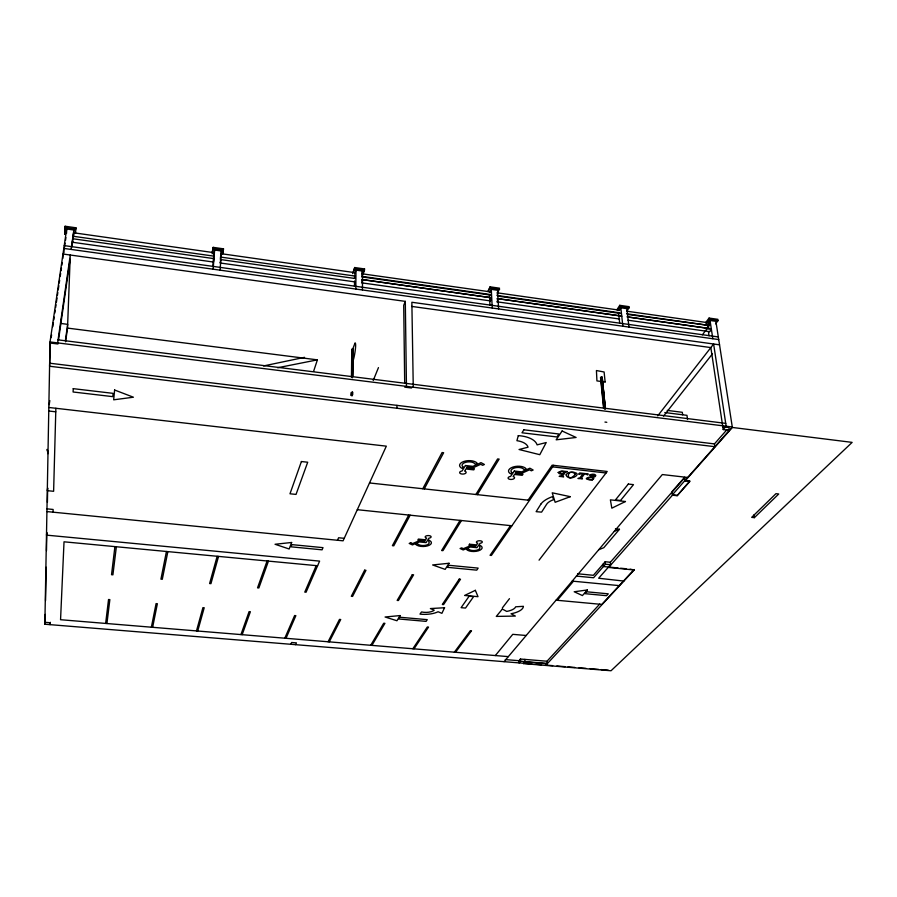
<?xml version="1.0" encoding="UTF-8"?>
<svg xmlns="http://www.w3.org/2000/svg" width="897" height="897" viewBox="0 0 897 897"><rect width="100%" height="100%" fill="white"/><g stroke="black" fill="none" stroke-linecap="round" stroke-linejoin="round"><path stroke-width="1.35" d="M362.444 289.966L362.567 271.062L355.986 270.132L354.607 274.202M363.285 273.933L364.574 268.943L354.707 267.53L352.633 273.652M355.806 289.047L355.986 270.132M352.229 392.931L352.14 395.869L351.254 395.454L351.288 392.673M351.456 377.39L351.759 349.595L353.026 348.911L352.745 376.718M351.254 395.454L351.478 392.18M351.646 376.886L351.949 349.079M352.274 354.405C351.209 374.968 357.466 343.708 355.1 342.856L352.398 349.886M352.33 377.805L352.678 349.864L351.759 349.595M351.445 394.96L352.499 394.938L352.521 392.157M352.689 376.863L352.981 349.056M352.577 392.011L352.499 394.938M354.483 286.334L354.539 280.94M354.562 278.249L354.595 275.547M353.452 272.542L354.707 267.53M531.854 663.937L44.85 624.222L50.03 341.948L66.883 227.614M45.299 614.411L44.884 622.305L50.064 622.72L50.008 624.637L50.31 622.316M45.556 600.542L46.184 567.229M46.498 550.579L46.835 532.538L46.487 535.128L319.612 561.118L306.068 592.222L304.767 592.11L316.237 565.615M47.406 502.286L47.676 487.957L47.294 490.659L53.618 491.298L55.861 408.27M727.075 429.551L714.449 443.903L714.853 446.695L49.582 366.245L50.4 343.058L57.957 344M72.399 242.123L72.769 238.737L213.8 258.605L213.587 260.971L213.374 262.025L72.433 242.257L72.668 240.766M213.822 256.127L73.285 236.281L73.509 233.422L73.632 232.772L214.248 252.707L213.822 256.127L213.867 255.096M53.058 512.176L53.125 509.462L46.969 508.846M61.018 319.31L60.895 323.469L67.667 324.333L65.346 340.815M62.857 258.403L62.992 254.019L405.309 301.37L406.453 386.372M64.001 252.797L63.822 248.413L718.721 339.559M65.122 226.246L64.707 234.285L65.122 226.246L75.92 227.782L75.55 233.142M66.535 233.433L66.681 228.993L73.879 230.013L73.745 233.343M65.604 341.791L67.522 328.1L70.28 255.028L57.632 342.889M73.644 233.489L73.632 232.772M220.27 262.339L220.258 263L354.629 281.849M221.111 254.333L221.122 253.683L355.19 272.688M213.385 261.375L213.374 262.025M220.359 259.345L220.561 256.609M220.079 270.154L221.481 251.003L214.607 250.028L214.013 253.212M222.658 253.997L223.51 248.828L213.183 247.359L212.241 252.461M212.869 266.566L213.71 255.645M213.138 269.19L214.607 250.028M212.141 253.817L213.183 247.359M73.565 234.341L73.285 236.281M221.032 255.152L220.718 257.091L354.685 276.018M105.644 623.426L108.537 599.51L109.86 599.622L106.922 623.538M114.917 546.621L111.531 574.708L112.91 574.831L116.363 546.755M44.85 624.222L45.209 621.486M71.087 249.422L74.081 228.645M49.223 404.715L49.817 400.578M58.518 339.985L70.112 259.401M71.917 246.877L72.713 241.349M73.106 238.591L73.7 234.453M75.92 227.782L75.729 229.161L64.909 227.614M490.323 299.026L490.536 300.91L490.894 297.636L361.906 279.595M497.42 300.417L497.409 298.656L621.856 316.181M49.952 346.096L50.4 343.058M51.207 337.597L51.6 334.861M52.811 326.665L53.416 322.572M53.82 319.848L54.212 317.112M54.818 313.019L55.222 310.284M55.625 307.559L56.029 304.823M56.433 302.098L57.027 297.995M57.43 295.27L57.834 292.534M58.238 289.809L58.843 285.706M59.236 282.981L59.639 280.245M60.245 276.153L60.648 273.417M61.052 270.692L61.456 267.956M61.848 265.232L62.252 262.496M64.494 247.247L65.111 243.109M65.515 240.34L65.918 237.582M213.576 259.67L213.8 258.605M214.08 253.38L214.248 252.707M361.973 281.815L362.063 279.483L491.108 297.77M221.066 253.122L221.481 251.003M222.512 253.918L223.51 248.828M605.15 408.337L602.179 377.144L601.349 377.043L600.519 377.491L603.58 408.146M151.38 627.205L156.078 603.603L157.379 603.726L152.636 627.306M166.438 551.476L160.933 579.159L162.301 579.283L167.862 551.61M220.326 262.877L220.617 259.693M196.477 630.916L202.924 607.639L204.213 607.751L197.721 631.017M217.164 556.263L209.606 583.543L210.941 583.655L218.554 556.398M313.681 371.1L317.392 359.854L67.522 328.1M361.861 273.103L362.567 271.062M362.87 273.82L364.574 268.943M240.945 634.583L249.097 611.619L250.375 611.732L242.168 634.684M267.082 560.984L257.54 587.849L258.863 587.972L268.461 561.107M373.219 380.507L378.456 367.613M405.309 301.37L403.706 305.316L404.693 382.997M490.524 298.241L490.894 297.636M284.798 638.204L294.62 615.544L295.864 615.656L286.008 638.294M290.841 644.281L291.648 642.499L296.436 642.891L295.629 644.674M337.474 540.252L338.595 537.763L344.213 538.323M487.8 291.525L490.098 286.838L499.551 288.184L497.274 294.182M488.439 291.682L490.098 286.838M489.818 292.299L491.264 289.372L497.555 290.269L498.609 308.916M328.067 641.77L339.481 619.412L340.725 619.513L329.255 641.86M408.74 515.046L392.393 545.679L393.772 545.813L410.176 515.192M422.779 488.742L442.086 452.548L443.645 452.727L424.259 488.899M370.73 645.279L383.714 623.224L384.936 623.325L371.907 645.38M460.049 520.383L441.604 550.545L442.961 550.668L461.462 520.529M475.87 494.494L497.622 458.916L499.147 459.085L477.327 494.651M616.867 309.824L619.76 305.328L628.808 306.617L628.965 307.929L626.768 311.281M617.741 310.003L619.905 306.639L619.76 305.328M618.997 310.597L620.814 307.794L626.846 308.646L628.965 327.069M627.351 308.86L628.808 306.617M412.822 648.755L427.331 626.981L428.542 627.081L413.988 648.845M510.516 525.62L490.054 555.321L491.388 555.456L553.662 465.341M528.064 500.156L552.16 465.162L607.213 471.474L539.063 560.165M454.364 652.175L470.342 630.681L471.53 630.782L455.508 652.276M705.782 322.438L709.067 318.065L717.847 319.321L718.048 320.61L715.559 323.873M705.973 323.727L709.258 319.354L709.067 318.065M707.98 323.212L710.043 320.476L715.896 321.317L732.356 427.454L685.14 480.848L689.905 481.397L677.134 495.716L672.458 495.2L608.592 567.442L634.157 569.965L630.075 569.147M361.94 273.776L491.489 292.018M702.418 334.783L708.338 326.968M627.642 314.455L709.359 325.476A1.603 0.662 -79.8 0 0 709.605 323.245A1.603 0.662 -79.8 0 0 708.619 323.447M502.365 607.908L509.462 598.669M657.714 415.849L713.62 344.011L726.155 426.21L723.217 429.573L729.317 430.336M663.533 416.096L712.442 353.855M495.335 655.561L512.759 634.336L526.191 635.491M504.047 661.672L662.345 474.547L687.674 477.462M557.284 600.295L573.452 581.234M615.432 528.86L619.479 529.286L603.804 547.708L598.77 549.693M520.417 659.037L520.54 661.235L519.083 662.894L518.959 660.708L520.417 659.037L547.013 661.224L599.723 604.085M684.725 477.697L610.33 562.251L605.183 561.735L593.366 575.302L577.556 573.766M605.183 561.735L605.419 564.224L593.579 577.746L576.446 576.087M683.761 478.269L672.01 491.634L672.458 495.2M524.992 661.594L523.545 663.623L611.036 670.754L852.15 442.378L732.356 427.454M523.545 663.623L525.014 661.964L524.857 659.396M677.134 495.716L688.93 481.969M634.123 569.55L601.82 604.41L556.062 600.183M525.014 661.964L547.181 663.78L634.157 569.965M754.366 517.659L778.731 493.989L775.95 493.675L751.664 517.367L754.366 517.659L753.928 514.9M410.725 542.797L409.211 543.447L412.429 544.916L419.37 541.945L426.131 542.618L428.923 538.166A2.971 1.323 -1.2 0 0 430.829 536.283A2.971 1.323 -1.2 0 0 426.423 535.845A2.971 1.323 -1.2 0 0 426.053 537.875L426.624 538.054L425.615 539.803L418.383 539.075L417.856 540.028L425.066 540.745L424.629 541.508L418.776 540.925L412.519 543.616L410.927 542.887M614.333 531.293L619.479 529.286M263.55 365.942L304.543 357.342M277.644 367.748L317.392 359.854M508.319 656.626L60.559 619.715L64.023 541.81L317.594 565.749M505.303 659.587L518.959 660.708M520.54 661.235L547.159 663.41M536.025 664.285L541.575 664.733M545.746 665.069L552.687 665.641M556.846 665.978L565.177 666.662M567.958 666.886L574.899 667.446M579.07 667.794L586.01 668.355M590.181 668.691L598.512 669.375M601.282 669.599L608.233 670.171M572.196 581.11L619.233 585.618M605.419 564.224L610.565 564.729L598.647 578.24L623.852 581.077M46.913 511.57L343.08 540.813L386.327 446.157L48.83 407.473M617.966 567.958L603.412 566.512L603.176 564.034M620.657 568.216L626.039 568.754M357.298 509.698L511.907 525.765M369.508 482.956L529.499 500.313M677.078 495.279L672.402 494.752L732.277 426.983L50.03 341.948M552.608 466.866L606.069 472.977M48.763 411.017L55.771 411.813M685.084 480.4L689.838 480.949M604.97 422.072L606.798 422.296M50.019 363.251L714.449 443.903M404.749 387.156L411.51 387.997M722.791 426.748L728.88 427.51L729.384 430.807M667.233 410.4L682.314 412.306L682.651 414.784M664.8 412.542L686.967 415.333L687.528 419.471M58.07 339.851L725.729 423.373M602.078 377.693L605.397 408.37M411.611 306.404L710.839 347.588L723.217 429.573M64.225 245.61L718.318 336.936M719.54 344.829L411.858 302.267L413.259 387.212M491.388 294.665L361.928 276.366L362.153 273.787M496.904 295.438L619.681 312.795M626.588 313.771L709.359 325.476M361.749 276.893L491.141 295.169M498.026 296.145L620.758 313.479M220.684 259.569L355.134 278.507M497.207 298.522L620.197 315.845M627.104 316.82L710.346 328.65A1.603 0.673 -79.9 0 1 710.357 330.758A1.603 0.673 -79.9 0 1 709.348 331.509M627.384 316.966L710.346 328.65M361.547 282.824L490.424 300.899M496.736 301.784L619.692 319.04M627.978 320.207L709.493 331.643M213.082 248.716L223.409 250.185M354.685 268.876L364.563 270.277M490.166 288.161L499.618 289.507M619.905 306.639L628.965 307.929M709.258 319.354L718.048 320.61M496.994 292.792L619.715 310.194M626.611 311.169L709.336 322.898M48.012 452.11L47.126 449.386L47.978 453.703M709.841 319.186L712.823 338.73M707.486 325.42L708.081 329.311M708.473 331.912L709.056 335.814M684.658 477.249L685.14 480.848M620.814 307.794L622.877 326.216M618.538 312.851L619.704 323.335M602.179 377.144L605.408 409.2M601.349 377.043L604.556 409.099M600.777 377.525L603.838 408.18M610.33 562.251L610.61 565.144M547.013 661.224L547.181 663.78M491.264 289.372L492.262 308.041M489.414 294.597L489.964 305.238M396.911 405.366L396.934 408.247M709.65 328.784A1.603 0.673 -79.9 0 1 710.02 328.504M709 325.947A1.603 0.662 -79.8 0 1 708.282 324.994M73.251 388.659L73.094 391.989L112.775 396.642L113.1 393.357L73.251 388.659M592.233 479.962L593.848 478.46L591.773 479.424A3.42 1.626 -5 0 1 588.544 479.413C586.447 476.24 595.855 478.863 595.799 475.343C593.949 472.472 586.986 475.937 590.54 475.141C605.71 474.67 573.867 478.617 592.233 479.962M114.625 390.016L113.672 399.815L133.406 397.214L114.625 390.016M581.301 478.269L582.445 478.83L577.915 478.482L579.709 478.123L583.028 473.706L578.666 474.199L579.697 472.966L588.264 473.941C587.3 476.767 586.974 472.797 584.519 473.874L581.301 478.269M558.192 472.45L559.268 473.706L562.43 474.053L560.984 475.993L559.156 476.363L563.652 476.868L562.587 476.139L565.256 472.338L567.442 471.564L561.23 471.026L558.192 472.45M566.119 474.883C566.859 479.334 575.19 478.348 577.04 474.861A5.494 2.635 -4.6 0 0 576.502 473.224L573.463 472.125L569.348 472.506A5.539 2.657 -4.6 0 0 566.938 473.739L566.119 474.883M518.298 435.639L516.919 440.685A17.391 8.712 -3.4 0 1 528.053 447.199L519.049 449.509L539.792 454.689L546.217 442.535L537.101 444.867A24.197 12.132 -3.5 0 0 518.298 435.639M575.493 474.109C565.895 485.501 566.063 466.384 575.493 474.109M301.403 461.529L289.989 493.787L296.032 494.415L307.705 462.224L301.403 461.529M560.076 472.405L560.558 473.605L562.587 473.829L564.157 471.62L561.914 471.441L560.076 472.405M291.637 542.483L289.148 548.998L275.043 544.266L291.637 542.483M291.794 544.614L290.953 546.811L322.068 549.827L323.01 547.652L291.794 544.614M444.553 607.74L441.896 613.335L438.084 611.754A16.796 6.728 -1 0 1 419.987 614.12L421.523 611.945A8.824 3.521 -1 0 0 434.238 610.162L430.381 608.558L444.553 607.74M364.631 570.189L351.299 596.292L352.577 596.404L365.965 570.313L364.631 570.189M463.031 466.989L462.19 468.458A9.105 4.485 -2.3 0 1 463.884 461.45A9.105 4.485 -2.3 0 1 477.282 463.357L475.354 464.254L474.39 463.278A6.638 3.274 -2.3 0 0 465.756 462.291A6.638 3.274 -2.3 0 0 462.538 466.53L463.031 466.989M465.465 465.509L462.112 470.959A3.252 1.592 -2.1 0 0 459.926 473.212A3.252 1.592 -2.1 0 0 464.724 473.751A3.252 1.592 -2.1 0 0 465.24 471.317L464.635 471.093L465.857 468.974L473.773 469.86L474.446 468.716L466.518 467.819L467.057 466.889L473.504 467.606L480.736 464.287L482.642 465.308L484.414 464.489L480.983 462.639L472.932 466.35L465.465 465.509M428.957 540.229L428.721 541.799A5.943 2.635 -1 0 1 426.041 545.185A5.943 2.635 -1 0 1 418.271 544.412L417.34 543.638L415.681 544.344A8.151 3.61 -1 0 0 427.779 545.836A8.151 3.61 -1 0 0 428.957 540.229M412.295 574.685L397.147 600.418L398.403 600.53L413.607 574.809L412.295 574.685M400.096 615.566L396.945 620.746L385.082 617.001L400.096 615.566M399.927 617.259L398.873 618.997L426.12 621.374L427.252 619.648L399.927 617.259M523.859 429.798L521.998 432.791L556.97 436.962L558.954 434.002L523.859 429.798M540.913 504.058L536.126 511.66L541.586 512.142L546.441 504.563A16.482 7.58 -4.2 0 1 553.595 499.674L552.574 496.635L551.554 496.994A28.009 12.85 -4.3 0 0 540.913 504.058M449.038 563.271L445.159 569.382L432.623 564.953L449.038 563.271M448.713 565.278L447.401 567.33L476.756 570.156L478.157 568.115L448.713 565.278M511.806 472.484L510.875 473.93A9.06 4.407 -3.4 0 1 513.017 467.034A9.06 4.407 -3.4 0 1 526.169 468.907L524.196 469.781L523.31 468.828A6.604 3.207 -3.4 0 0 514.822 467.853A6.604 3.207 -3.4 0 0 511.346 472.024L511.806 472.484M514.317 471.026L510.64 476.397A3.24 1.559 -3.2 0 0 508.33 478.617A3.24 1.559 -3.2 0 0 513.039 479.144A3.24 1.559 -3.2 0 0 513.723 476.744L513.129 476.531L514.474 474.435L522.267 475.32L523.007 474.188L515.214 473.302L515.809 472.383L522.155 473.1L529.533 469.815L531.349 470.824L533.166 470.028L529.88 468.2L521.673 471.856L514.317 471.026M469.523 544.21L468.929 545.129L476.027 545.847L475.533 546.598L469.77 546.015L463.368 548.672L461.652 547.865L460.105 548.504L463.188 549.951L470.286 547.024L476.935 547.686L480.041 543.302A2.949 1.301 -2.2 0 0 482.059 541.452A2.949 1.301 -2.2 0 0 477.731 541.014A2.949 1.301 -2.2 0 0 477.215 543.021L477.765 543.201L476.632 544.916L469.523 544.21M479.917 545.331L479.57 546.878A5.909 2.59 -2.1 0 1 476.655 550.209A5.909 2.59 -2.1 0 1 469.008 549.457L468.144 548.695L466.451 549.39A8.107 3.554 -2.1 0 0 478.325 550.848A8.107 3.554 -2.1 0 0 479.917 545.331M459.23 579.114L442.322 604.488L443.567 604.6L460.52 579.238L459.23 579.114M562.105 430.997L556.185 439.81L576.109 437.467L562.105 430.997M469.097 596.247L461.092 607.673L465.509 608.065L473.594 596.651L469.097 596.247M628.315 484.055L615.465 499.909L620.533 500.47L633.484 484.638L628.315 484.055M502.365 609.063L496.299 616.407L515.338 616.071L511.055 613.75A19.151 7.625 -2.4 0 0 523.411 606.327L515.685 606.798A13.803 5.505 -2.4 0 1 506.727 611.418L502.365 609.063M587.389 589.957L582.433 595.563L574.203 591.762L587.389 589.957M586.492 591.773L584.822 593.657L606.563 595.698L608.278 593.825L586.492 591.773M605.127 381.965L596.931 380.911L596.427 370.539L604.107 371.997L605.127 381.965M625.456 501.513L611.832 508.173L610.386 499.853L625.456 501.513M475.354 590.327L464.601 595.462L478.011 596.684L475.354 590.327M570.301 496.68L555.142 502.286L552.216 492.801L570.301 496.68"/></g></svg>
